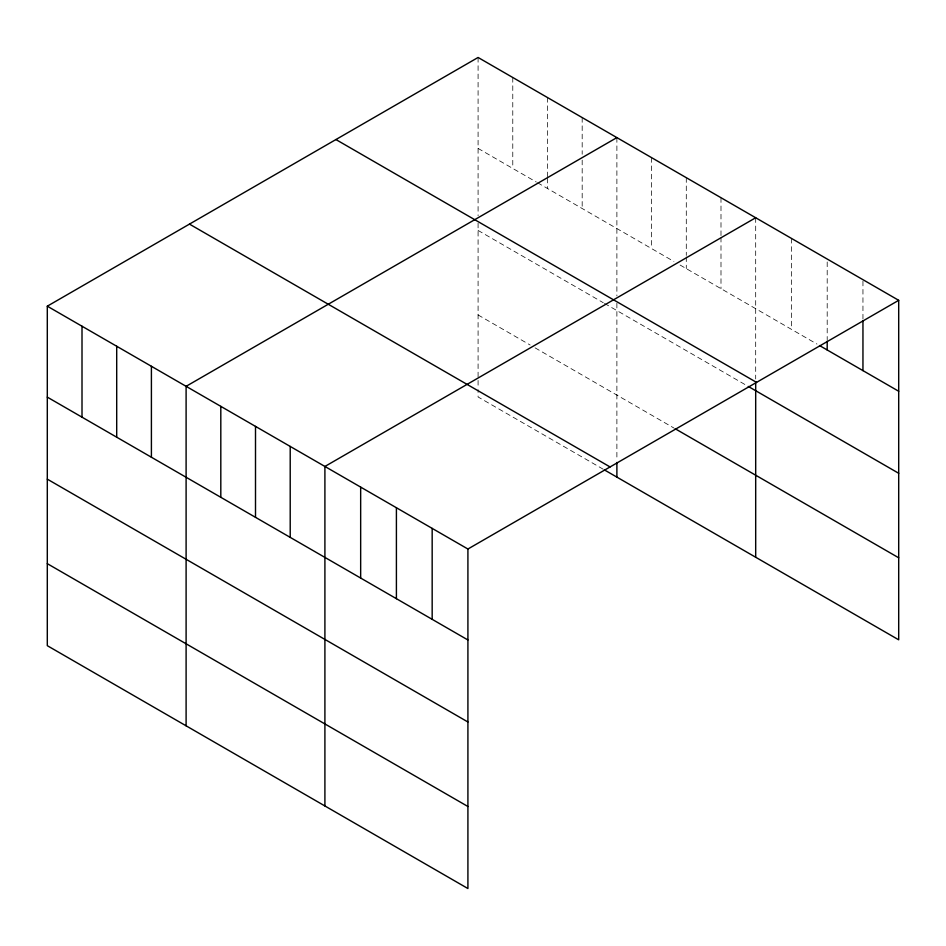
<?xml version="1.0" encoding="UTF-8"?>
<svg xmlns="http://www.w3.org/2000/svg" width="946" height="946" viewBox="0 0 946 946"><rect width="100%" height="100%" fill="white"/><g stroke="black" fill="none" stroke-linecap="round" stroke-linejoin="round"><path stroke-width="0.71" stroke-dasharray="4.73 3.55" d="M478.085 57.47L478.085 215.794M478.085 148.416L536.335 182.046M537.565 182.755L673.895 261.463M680.091 265.046L816.977 344.072M478.085 230.434L603.252 302.708M604.494 303.418L747.021 385.708M478.085 314.947L530.138 345.006M535.093 347.868L673.895 428.006M603.252 469.24L478.085 396.977L478.085 389.646M862.953 281.139L862.953 319.275M827.194 261.971L827.194 339.709M791.447 238.392L791.447 329.326M755.688 217.746L755.688 378.991M720.994 197.714L720.994 235.85M720.994 237.316L720.994 288.66M686.288 177.682L686.288 255.42M686.288 256.886L686.288 268.617M651.593 157.651L651.593 248.585M616.887 137.608L616.887 295.932M616.887 303.252L616.887 459.531M582.18 117.576L582.18 154.245M582.18 160.111L582.18 208.522M547.486 97.544L547.486 176.748M547.486 178.215L547.486 188.479M512.779 77.513L512.779 168.447M478.085 223.114L478.085 388.191"/><path stroke-width="1.42" d="M898.7 300.32L467.915 549.023L467.915 888.531L47.3 645.68L47.3 306.185L478.085 57.47L898.7 300.32L898.7 639.815L604.494 469.961M616.887 137.608L186.102 386.323L186.102 725.818M755.688 217.746L324.904 466.461L324.904 805.957M819.532 345.55L898.7 391.254M335.925 139.547L756.54 382.385M748.251 386.417L898.7 473.284M675.137 428.715L898.7 557.785M189.46 224.107L610.075 466.946M47.3 306.185L467.915 549.023M47.3 397.131L467.915 639.969M47.3 479.149L467.915 721.987M47.3 563.662L467.915 806.5M862.953 320.741L862.953 370.619M827.194 341.175L827.194 349.973M755.688 381.924L755.688 557.253M616.887 462.464L616.887 477.115M432.168 528.388L432.168 619.323M396.409 507.742L396.409 598.688M360.663 487.107L360.663 578.041M290.209 446.429L290.209 537.363M255.503 426.386L255.503 517.332M220.808 406.354L220.808 497.3M151.407 366.291L151.407 457.225M116.701 346.248L116.701 437.194M82.006 326.216L82.006 417.162"/></g></svg>
